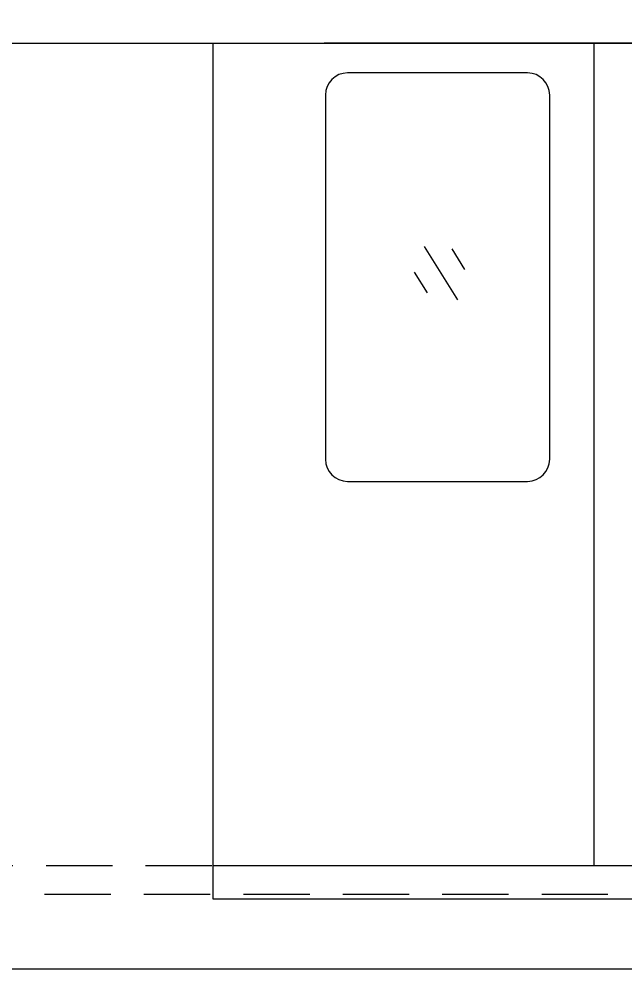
# Model space of a CAD drawing. Extents: x 39751 to 116307, y -36149 to -14965.
# Drawn here: x 50335 to 51706, y -20400 to -18251 of the extents above; entities that cross this region are included whole.
import ezdxf

# ---------------------------------------------------------------- set-up
doc = ezdxf.new("R2010")
doc.units = 0
doc.header["$LTSCALE"] = 1500
doc.linetypes.add('HIDDEN1', pattern=[0.15, 0.1, -0.05])
doc.linetypes.add('PHAN', pattern=[0.76, 0.57, -0.05, 0.02, -0.05, 0.02, -0.05])
for name, color, linetype in [('confine0', 7, 'Continuous'), ('confine9', 1, 'PHAN'), ('confinea', 3, 'Continuous')]:
    doc.layers.add(name, color=color, linetype=linetype)
doc.styles.get("Standard").update_dxf_attribs({"font": 'gbenor.shx', "width": 0.9, "bigfont": 'gbcbig.shx'})
doc.dimstyles.get("Standard").update_dxf_attribs({"dimtxt": 3.5, "dimasz": 3, "dimexe": 1, "dimexo": 0, "dimgap": 1, "dimtad": 1, "dimdec": 0, "dimdsep": 46, "dimtxsty": 'Standard', "dimblk": 'CLOSED', "dimcen": 0, "dimadec": 0, "dimazin": 2, "dimtfac": 1, "dimtdec": 0, "dimtofl": 0, "dimtmove": 2, "dimatfit": 3, "dimldrblk": 'NONE', "dimfxl": 0.18, "dimtolj": 1, "dimtzin": 0, "dimarcsym": 0})

msp = doc.modelspace()

# ---------------------------------------------------------------- linework, layer by layer
for p, q in [((45205.7, -18306), (67135.7, -18306)), ((50773.7, -20166), (52497.7, -20166)), ((50773.7, -20241), (52497.7, -20241)), ((45257.7, -20400), (67215.7, -20400))]:
    msp.add_line(p, q)
at = {"layer": 'confine0'}
for p, q in [((50773.7, -18306), (50773.7, -20241)), ((52245.7, -18306), (51025.7, -18306)), ((51635.7, -18306), (51635.7, -20166)), ((51635.7, -18306), (51635.7, -20166)), ((51635.7, -18306), (51635.7, -20166))]:
    msp.add_line(p, q, dxfattribs=at)
at = {"layer": 'confine0', "color": 0}
for p, q in [((51486.1, -18373), (51078.7, -18373)), ((51028.7, -18423), (51028.7, -19247)), ((51536.1, -19247), (51536.1, -18423)), ((51328.2, -18886.3), (51252.9, -18765.6)), ((51344.2, -18817.5), (51315.2, -18771)), ((51259.4, -18870.4), (51230.4, -18823.9)), ((51078.7, -19297), (51486.1, -19297))]:
    msp.add_line(p, q, dxfattribs=at)
for centre, start, end in [((51078.7, -18423), 90, 180), ((51486.1, -18423), 0, 90), ((51078.7, -19247), 180, 270), ((51486.1, -19247), 270, 0)]:
    msp.add_arc(centre, 50, start, end, dxfattribs=at)
at = {"layer": 'confine9', "color": 2, "linetype": 'HIDDEN1'}
for p, q in [((43646.6, -20166), (67135.7, -20166)), ((43643, -20231), (67135.7, -20231))]:
    msp.add_line(p, q, dxfattribs=at)

# ---------------------------------------------------------------- leaders
at = {"layer": 'confinea', "annotation_type": 0, "has_hookline": 1, "hookline_direction": 0, "text_width": 3662.9}
msp.add_leader([(45609.6, -18758.8), (46714.2, -16206.8), (47630.3, -16206.8)], dimstyle='Standard', override={"dimscale": 50, "dimgap": 1, "dimtad": 0, "dimldrblk": 'DotBlank', "dimarcsym": 1}, dxfattribs=at)

doc.saveas('drawing.dxf')
